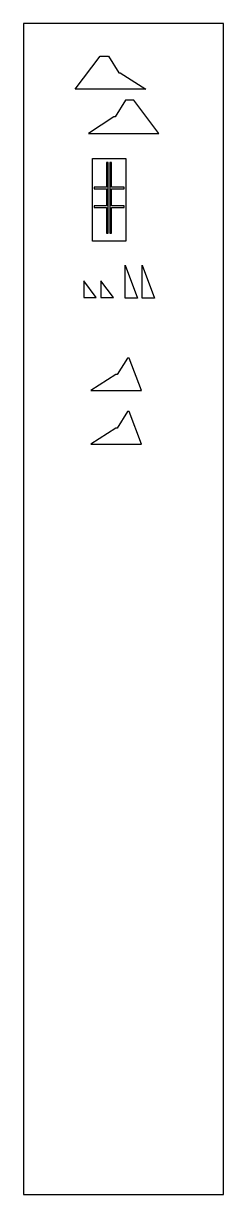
# Model space of a CAD drawing. Header units: millimetres. Extents: x 5355 to 7769, y -73069 to -58917.
import ezdxf

# ---------------------------------------------------------------- set-up
doc = ezdxf.new("R2010")
doc.units = ezdxf.units.MM

msp = doc.modelspace()

# ---------------------------------------------------------------- linework, layer by layer
for points in [[(5355, -73069, 0), (7769, -73069, 0), (7769, -58917, 0), (5355, -58917, 0), (5355, -73069, 0)], [(6380, -59312, 0), (6505, -59512, 0), (6521, -59512, 0), (6830, -59712, 0), (5980, -59712, 0), (6280, -59312, 0), (6380, -59312, 0)], [(6588, -59846, 0), (6463, -60046, 0), (6447, -60046, 0), (6138, -60246, 0), (6987, -60246, 0), (6688, -59846, 0), (6588, -59846, 0)], [(6187, -60549, 4), (6589, -60549, 4), (6589, -61549, 4), (6187, -61549, 4), (6187, -60549, 4)], [(6357, -60897, 4), (6207, -60897, 4), (6207, -60917, 4), (6357, -60917, 4), (6357, -61122, 4), (6207, -61122, 4), (6207, -61142, 4), (6357, -61142, 4), (6357, -61451, 4), (6377, -61451, 4), (6377, -60597, 4), (6357, -60597, 4), (6357, -60897, 4)], [(6419, -60897, 4), (6419, -60597, 4), (6399, -60597, 4), (6399, -61451, 4), (6419, -61451, 4), (6419, -61142, 4), (6569, -61142, 4), (6569, -61122, 4), (6419, -61122, 4), (6419, -60917, 4), (6569, -60917, 4), (6569, -60897, 4), (6419, -60897, 4)], [(6581, -62237, 0), (6581, -61837, 0), (6731, -62237, 0), (6581, -62237, 0)], [(6788, -62237, 0), (6788, -61837, 0), (6938, -62237, 0), (6788, -62237, 0)], [(6084, -62029, 0), (6084, -62229, 0), (6234, -62229, 0), (6084, -62029, 0)], [(6290, -62029, 0), (6290, -62229, 0), (6440, -62229, 0), (6290, -62029, 0)], [(6630, -62960, 0), (6610, -62960, 0), (6485, -63160, 0), (6469, -63160, 0), (6169, -63354, 0), (6781, -63354, 0), (6630, -62960, 0)], [(6630, -63608, 0), (6610, -63608, 0), (6485, -63808, 0), (6469, -63808, 0), (6169, -64002, 0), (6781, -64002, 0), (6630, -63608, 0)]]:
    msp.add_polyline3d(points)

doc.saveas('drawing.dxf')
